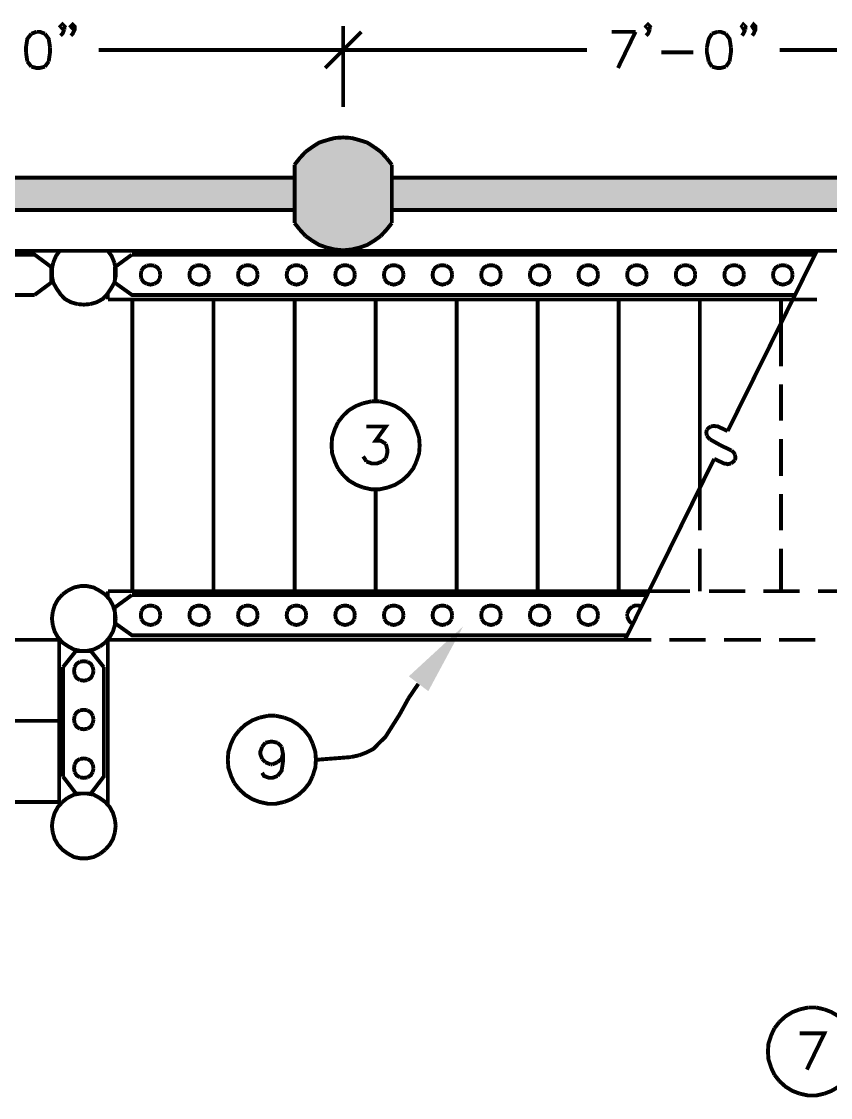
# Model space of a CAD drawing. Header units: millimetres. Extents: x 31 to 857, y 6 to 562.
# Drawn here: x 533.2 to 586, y 356.8 to 427.1 of the extents above; entities that cross this region are included whole.
import ezdxf

# ---------------------------------------------------------------- set-up
doc = ezdxf.new("R2010")
doc.units = ezdxf.units.MM
doc.layers.add('H', color=7, linetype='Continuous')
doc.layers.add('P', color=7, linetype='Continuous')

msp = doc.modelspace()

# ---------------------------------------------------------------- hatches: boundary and pattern name
at = {"layer": 'H', "linetype": 'Continuous'}
for points in [[(553.12, 419.365), (553.808, 419.488), (555.202, 419.365), (553.12, 419.365)], [(555.202, 419.365), (553.808, 419.488), (554.531, 419.488), (555.202, 419.365)], [(551.903, 418.712), (552.485, 419.1), (556.436, 418.712), (551.903, 418.712)], [(552.485, 419.1), (553.12, 419.365), (555.837, 419.1), (552.485, 419.1)], [(556.436, 418.712), (552.485, 419.1), (555.837, 419.1), (556.436, 418.712)], [(555.837, 419.1), (553.12, 419.365), (555.202, 419.365), (555.837, 419.1)], [(551.004, 417.707), (551.392, 418.253), (557.354, 417.707), (551.004, 417.707)], [(551.392, 418.253), (551.903, 418.712), (556.93, 418.253), (551.392, 418.253)], [(557.354, 417.707), (551.392, 418.253), (556.93, 418.253), (557.354, 417.707)], [(556.93, 418.253), (551.903, 418.712), (556.436, 418.712), (556.93, 418.253)], [(551.004, 413.897), (551.004, 417.707), (557.354, 413.897), (551.004, 413.897)], [(557.354, 413.897), (551.004, 417.707), (557.354, 417.707), (557.354, 413.897)], [(519.765, 414.743), (519.765, 416.86), (551.004, 414.743), (519.765, 414.743)], [(551.004, 414.743), (519.765, 416.86), (551.004, 416.86), (551.004, 414.743)], [(557.354, 414.743), (557.354, 416.86), (595.454, 414.743), (557.354, 414.743)], [(595.454, 414.743), (557.354, 416.86), (595.454, 416.86), (595.454, 414.743)], [(551.392, 413.35), (551.004, 413.897), (556.93, 413.35), (551.392, 413.35)], [(556.93, 413.35), (551.004, 413.897), (557.354, 413.897), (556.93, 413.35)], [(551.903, 412.838), (551.392, 413.35), (556.436, 412.838), (551.903, 412.838)], [(556.436, 412.838), (551.392, 413.35), (556.93, 413.35), (556.436, 412.838)], [(552.485, 412.503), (551.903, 412.838), (555.837, 412.503), (552.485, 412.503)], [(555.837, 412.503), (551.903, 412.838), (556.436, 412.838), (555.837, 412.503)], [(553.12, 412.238), (552.485, 412.503), (555.202, 412.238), (553.12, 412.238)], [(555.202, 412.238), (552.485, 412.503), (555.837, 412.503), (555.202, 412.238)], [(553.808, 412.115), (553.12, 412.238), (554.531, 412.115), (553.808, 412.115)], [(554.531, 412.115), (553.12, 412.238), (555.202, 412.238), (554.531, 412.115)], [(559.735, 383.328), (558.465, 384.298), (562.01, 387.562), (559.735, 383.328)]]:
    msp.add_hatch(color=256, dxfattribs=at).paths.add_polyline_path(points)

# ---------------------------------------------------------------- linework, layer by layer
at = {"layer": 'P', "const_width": 0.254}
for points in [[(534.158, 426.385), (533.823, 426.261)], [(534.705, 426.261), (534.37, 426.385), (534.158, 426.385), (534.158, 426.385)], [(535.975, 426.738), (535.852, 426.597), (535.728, 426.738), (535.852, 426.861), (535.975, 426.738)], [(535.975, 426.526), (535.852, 426.261), (535.728, 426.138)], [(535.975, 426.738), (535.975, 426.526)], [(536.646, 426.738), (536.522, 426.597), (536.399, 426.738), (536.522, 426.861), (536.646, 426.738), (536.646, 426.526), (536.522, 426.261), (536.399, 426.138)], [(552.997, 424.021), (555.36, 426.385)], [(555.36, 426.385), (552.997, 424.021)], [(554.179, 421.481), (554.179, 426.773)], [(554.179, 421.481), (554.179, 426.773)], [(571.712, 426.385), (573.264, 426.385)], [(573.264, 426.385), (572.117, 424.021)], [(574.199, 426.738), (574.075, 426.597), (573.952, 426.738), (574.075, 426.861), (574.199, 426.738)], [(574.199, 426.526), (574.075, 426.261), (573.952, 426.138)], [(574.199, 426.738), (574.199, 426.526)], [(578.608, 426.385), (578.256, 426.261)], [(579.155, 426.261), (578.82, 426.385), (578.608, 426.385), (578.608, 426.385)], [(580.425, 426.738), (580.302, 426.597), (580.214, 426.738), (580.302, 426.861), (580.425, 426.738)], [(580.425, 426.526), (580.302, 426.261), (580.214, 426.138)], [(580.425, 426.738), (580.425, 426.526)], [(581.096, 426.738), (580.972, 426.597), (580.884, 426.738), (580.972, 426.861), (581.096, 426.738), (581.096, 426.526), (580.972, 426.261), (580.884, 426.138)], [(533.823, 426.261), (533.559, 425.926), (533.471, 425.379), (533.471, 425.044)], [(535.04, 425.379), (534.952, 425.926), (534.705, 426.261)], [(578.256, 426.261), (578.044, 425.926), (577.921, 425.379)], [(579.49, 425.379), (579.402, 425.926), (579.155, 426.261)], [(533.471, 425.044), (533.559, 424.445)], [(534.952, 424.445), (535.04, 425.044), (535.04, 425.379)], [(555.748, 425.203), (538.215, 425.203)], [(552.573, 425.203), (570.089, 425.203)], [(574.957, 425.044), (577.039, 425.044)], [(577.921, 425.379), (577.921, 425.044), (578.044, 424.445)], [(579.402, 424.445), (579.49, 425.044), (579.49, 425.379)], [(600.198, 425.203), (582.665, 425.203)], [(533.559, 424.445), (533.823, 424.109)], [(534.705, 424.109), (534.952, 424.445)], [(578.044, 424.445), (578.256, 424.109)], [(579.155, 424.109), (579.402, 424.445)], [(533.823, 424.109), (534.158, 424.021), (534.37, 424.021), (534.705, 424.109)], [(578.256, 424.109), (578.608, 424.021), (578.82, 424.021), (579.155, 424.109)], [(553.632, 419.453), (553.12, 419.312)], [(554.725, 419.453), (554.179, 419.488), (553.632, 419.453)], [(555.237, 419.312), (554.725, 419.453)], [(553.12, 419.312), (552.609, 419.153), (552.15, 418.853), (551.727, 418.553)], [(556.207, 418.853), (555.748, 419.153), (555.237, 419.312)], [(556.63, 418.553), (556.207, 418.853)], [(551.727, 418.553), (551.339, 418.13), (551.004, 417.707)], [(557.018, 418.13), (556.63, 418.553)], [(557.354, 417.707), (557.018, 418.13)], [(551.004, 413.897), (551.004, 417.707)], [(557.354, 417.707), (557.354, 413.897)], [(519.765, 416.86), (551.004, 416.86)], [(557.354, 416.86), (595.454, 416.86)], [(519.765, 414.743), (551.004, 414.743)], [(557.354, 414.743), (595.454, 414.743)], [(551.004, 413.897), (551.339, 413.473)], [(556.63, 413.05), (557.018, 413.473), (557.354, 413.897)], [(551.339, 413.473), (551.727, 413.05)], [(551.727, 413.05), (552.15, 412.75)], [(555.237, 412.291), (555.748, 412.468), (556.207, 412.75), (556.63, 413.05)], [(552.15, 412.75), (552.609, 412.468), (553.12, 412.291)], [(538.815, 412.08), (513.415, 412.08)], [(535.129, 411.021), (534.035, 411.833), (514.509, 411.833), (513.415, 411.021), (513.415, 410.016), (514.509, 409.205)], [(535.675, 412.08), (535.428, 411.745), (535.252, 411.321)], [(585.082, 412.08), (538.815, 412.08)], [(539.238, 411.321), (539.062, 411.745), (538.815, 412.08)], [(540.385, 411.833), (539.274, 411.021)], [(584.958, 411.833), (540.385, 411.833)], [(553.12, 412.291), (553.632, 412.168)], [(553.632, 412.168), (554.179, 412.115), (554.725, 412.168)], [(554.725, 412.168), (555.237, 412.291)], [(579.279, 400.315), (585.082, 412.044)], [(585.082, 412.08), (598.629, 412.08)], [(535.129, 410.016), (535.129, 411.021)], [(535.252, 411.321), (535.164, 410.898), (535.164, 410.422), (535.252, 409.998), (535.464, 409.628), (535.728, 409.24), (536.011, 408.94), (536.399, 408.728), (536.822, 408.605)], [(537.669, 408.605), (538.092, 408.728), (538.48, 408.94), (538.762, 409.24), (539.027, 409.628), (539.238, 409.998), (539.327, 410.422), (539.327, 410.898), (539.238, 411.321)], [(539.274, 411.021), (539.274, 409.998)], [(541.355, 411.11), (541.143, 410.986), (541.002, 410.774)], [(541.849, 411.11), (541.602, 411.145), (541.355, 411.11)], [(542.202, 410.774), (542.061, 410.986), (541.849, 411.11)], [(544.53, 411.11), (544.318, 410.986), (544.177, 410.774)], [(545.024, 411.11), (544.777, 411.145), (544.53, 411.11)], [(545.377, 410.774), (545.236, 410.986), (545.024, 411.11)], [(547.705, 411.11), (547.493, 410.986), (547.352, 410.774)], [(548.199, 411.11), (547.952, 411.145), (547.705, 411.11)], [(548.552, 410.774), (548.411, 410.986), (548.199, 411.11)], [(550.88, 411.11), (550.668, 410.986), (550.527, 410.774)], [(551.374, 411.11), (551.127, 411.145), (550.88, 411.11)], [(551.727, 410.774), (551.586, 410.986), (551.374, 411.11)], [(554.055, 411.11), (553.843, 410.986), (553.702, 410.774)], [(554.549, 411.11), (554.302, 411.145), (554.055, 411.11)], [(554.902, 410.774), (554.761, 410.986), (554.549, 411.11)], [(557.23, 411.11), (557.018, 410.986), (556.877, 410.774)], [(557.724, 411.11), (557.477, 411.145), (557.23, 411.11)], [(558.077, 410.774), (557.936, 410.986), (557.724, 411.11)], [(560.405, 411.11), (560.193, 410.986), (560.052, 410.774)], [(560.899, 411.11), (560.652, 411.145), (560.405, 411.11)], [(561.252, 410.774), (561.111, 410.986), (560.899, 411.11)], [(563.58, 411.11), (563.368, 410.986), (563.227, 410.774)], [(564.074, 411.11), (563.827, 411.145), (563.58, 411.11)], [(564.427, 410.774), (564.286, 410.986), (564.074, 411.11)], [(566.755, 411.11), (566.543, 410.986), (566.402, 410.774)], [(567.249, 411.11), (567.002, 411.145), (566.755, 411.11)], [(567.602, 410.774), (567.461, 410.986), (567.249, 411.11)], [(569.93, 411.11), (569.718, 410.986), (569.577, 410.774)], [(570.424, 411.11), (570.177, 411.145), (569.93, 411.11)], [(570.777, 410.774), (570.636, 410.986), (570.424, 411.11)], [(573.105, 411.11), (572.893, 410.986), (572.752, 410.774)], [(573.599, 411.11), (573.352, 411.145), (573.105, 411.11)], [(573.952, 410.774), (573.811, 410.986), (573.599, 411.11)], [(576.28, 411.11), (576.068, 410.986), (575.927, 410.774)], [(576.774, 411.11), (576.527, 411.145), (576.28, 411.11)], [(577.127, 410.774), (576.986, 410.986), (576.774, 411.11)], [(579.455, 411.11), (579.243, 410.986), (579.102, 410.774)], [(579.949, 411.11), (579.702, 411.145), (579.455, 411.11)], [(580.302, 410.774), (580.161, 410.986), (579.949, 411.11)], [(582.63, 411.11), (582.418, 410.986), (582.277, 410.774)], [(583.124, 411.11), (582.877, 411.145), (582.63, 411.11)], [(583.477, 410.774), (583.336, 410.986), (583.124, 411.11)], [(541.002, 410.774), (540.967, 410.51), (541.002, 410.263)], [(541.002, 410.263), (541.143, 410.051), (541.355, 409.928)], [(541.849, 409.928), (542.061, 410.051), (542.202, 410.263)], [(542.237, 410.51), (542.202, 410.774)], [(542.202, 410.263), (542.237, 410.51)], [(542.237, 410.51), (542.237, 410.51)], [(544.177, 410.774), (544.142, 410.51), (544.177, 410.263)], [(544.177, 410.263), (544.318, 410.051), (544.53, 409.928)], [(545.024, 409.928), (545.236, 410.051), (545.377, 410.263)], [(545.412, 410.51), (545.377, 410.774)], [(545.377, 410.263), (545.412, 410.51)], [(545.412, 410.51), (545.412, 410.51)], [(547.352, 410.774), (547.317, 410.51), (547.352, 410.263)], [(547.352, 410.263), (547.493, 410.051), (547.705, 409.928)], [(548.199, 409.928), (548.411, 410.051), (548.552, 410.263)], [(548.587, 410.51), (548.552, 410.774)], [(548.552, 410.263), (548.587, 410.51)], [(548.587, 410.51), (548.587, 410.51)], [(550.527, 410.774), (550.492, 410.51), (550.527, 410.263)], [(550.527, 410.263), (550.668, 410.051), (550.88, 409.928)], [(551.374, 409.928), (551.586, 410.051), (551.727, 410.263)], [(551.762, 410.51), (551.727, 410.774)], [(551.727, 410.263), (551.762, 410.51)], [(551.762, 410.51), (551.762, 410.51)], [(553.702, 410.774), (553.667, 410.51), (553.702, 410.263)], [(553.702, 410.263), (553.843, 410.051), (554.055, 409.928)], [(554.549, 409.928), (554.761, 410.051), (554.902, 410.263)], [(554.937, 410.51), (554.902, 410.774)], [(554.902, 410.263), (554.937, 410.51)], [(554.937, 410.51), (554.937, 410.51)], [(556.877, 410.774), (556.842, 410.51), (556.877, 410.263)], [(556.877, 410.263), (557.018, 410.051), (557.23, 409.928)], [(557.724, 409.928), (557.936, 410.051), (558.077, 410.263)], [(558.112, 410.51), (558.077, 410.774)], [(558.077, 410.263), (558.112, 410.51)], [(558.112, 410.51), (558.112, 410.51)], [(560.052, 410.774), (560.017, 410.51), (560.052, 410.263)], [(560.052, 410.263), (560.193, 410.051), (560.405, 409.928)], [(560.899, 409.928), (561.111, 410.051), (561.252, 410.263)], [(561.287, 410.51), (561.252, 410.774)], [(561.252, 410.263), (561.287, 410.51)], [(561.287, 410.51), (561.287, 410.51)], [(563.227, 410.774), (563.192, 410.51), (563.227, 410.263)], [(563.227, 410.263), (563.368, 410.051), (563.58, 409.928)], [(564.074, 409.928), (564.286, 410.051), (564.427, 410.263)], [(564.462, 410.51), (564.427, 410.774)], [(564.427, 410.263), (564.462, 410.51)], [(564.462, 410.51), (564.462, 410.51)], [(566.402, 410.774), (566.367, 410.51), (566.402, 410.263)], [(566.402, 410.263), (566.543, 410.051), (566.755, 409.928)], [(567.249, 409.928), (567.461, 410.051), (567.602, 410.263)], [(567.637, 410.51), (567.602, 410.774)], [(567.602, 410.263), (567.637, 410.51)], [(567.637, 410.51), (567.637, 410.51)], [(569.577, 410.774), (569.542, 410.51), (569.577, 410.263)], [(569.577, 410.263), (569.718, 410.051), (569.93, 409.928)], [(570.424, 409.928), (570.636, 410.051), (570.777, 410.263)], [(570.812, 410.51), (570.777, 410.774)], [(570.777, 410.263), (570.812, 410.51)], [(570.812, 410.51), (570.812, 410.51)], [(572.752, 410.774), (572.717, 410.51), (572.752, 410.263)], [(572.752, 410.263), (572.893, 410.051), (573.105, 409.928)], [(573.599, 409.928), (573.811, 410.051), (573.952, 410.263)], [(573.987, 410.51), (573.952, 410.774)], [(573.952, 410.263), (573.987, 410.51)], [(573.987, 410.51), (573.987, 410.51)], [(575.927, 410.774), (575.892, 410.51), (575.927, 410.263)], [(575.927, 410.263), (576.068, 410.051), (576.28, 409.928)], [(576.774, 409.928), (576.986, 410.051), (577.127, 410.263)], [(577.162, 410.51), (577.127, 410.774)], [(577.127, 410.263), (577.162, 410.51)], [(577.162, 410.51), (577.162, 410.51)], [(579.102, 410.774), (579.067, 410.51), (579.102, 410.263)], [(579.102, 410.263), (579.243, 410.051), (579.455, 409.928)], [(579.949, 409.928), (580.161, 410.051), (580.302, 410.263)], [(580.337, 410.51), (580.302, 410.774)], [(580.302, 410.263), (580.337, 410.51)], [(580.337, 410.51), (580.337, 410.51)], [(582.277, 410.774), (582.242, 410.51), (582.277, 410.263)], [(582.277, 410.263), (582.418, 410.051), (582.63, 409.928)], [(583.124, 409.928), (583.336, 410.051), (583.477, 410.263)], [(583.512, 410.51), (583.477, 410.774)], [(583.477, 410.263), (583.512, 410.51)], [(583.512, 410.51), (583.512, 410.51)], [(534.035, 409.205), (535.129, 410.016)], [(539.274, 409.998), (540.385, 409.205), (583.636, 409.205)], [(541.355, 409.928), (541.602, 409.875), (541.849, 409.928)], [(544.53, 409.928), (544.777, 409.875), (545.024, 409.928)], [(547.705, 409.928), (547.952, 409.875), (548.199, 409.928)], [(550.88, 409.928), (551.127, 409.875), (551.374, 409.928)], [(554.055, 409.928), (554.302, 409.875), (554.549, 409.928)], [(557.23, 409.928), (557.477, 409.875), (557.724, 409.928)], [(560.405, 409.928), (560.652, 409.875), (560.899, 409.928)], [(563.58, 409.928), (563.827, 409.875), (564.074, 409.928)], [(566.755, 409.928), (567.002, 409.875), (567.249, 409.928)], [(569.93, 409.928), (570.177, 409.875), (570.424, 409.928)], [(573.105, 409.928), (573.352, 409.875), (573.599, 409.928)], [(576.28, 409.928), (576.527, 409.875), (576.774, 409.928)], [(579.455, 409.928), (579.702, 409.875), (579.949, 409.928)], [(582.63, 409.928), (582.877, 409.875), (583.124, 409.928)], [(514.509, 409.205), (534.035, 409.205), (534.035, 409.205)], [(538.815, 409.293), (538.815, 408.905)], [(583.512, 408.905), (538.815, 408.905)], [(540.42, 408.905), (540.42, 389.855)], [(545.712, 408.905), (545.712, 389.855)], [(551.004, 408.905), (551.004, 389.855)], [(556.295, 408.905), (556.295, 402.308)], [(561.587, 408.905), (561.587, 389.855)], [(566.879, 408.905), (566.879, 389.855)], [(572.17, 408.905), (572.17, 389.855)], [(577.462, 408.905), (577.462, 396.593)], [(582.754, 408.905), (582.754, 407.335)], [(583.512, 408.905), (585.117, 408.905)], [(536.822, 408.605), (537.245, 408.57), (537.669, 408.605)], [(582.754, 407.335), (582.754, 404.548)], [(582.754, 403.366), (582.754, 400.985)], [(555.484, 402.131), (555.025, 401.955), (554.549, 401.673), (554.179, 401.32)], [(556.031, 402.255), (555.484, 402.131)], [(556.542, 402.255), (556.031, 402.255)], [(557.089, 402.131), (556.542, 402.255)], [(558.024, 401.673), (557.565, 401.955), (557.089, 402.131)], [(554.179, 401.32), (553.843, 400.897)], [(558.959, 400.438), (558.747, 400.897), (558.412, 401.32), (558.024, 401.673)], [(553.843, 400.897), (553.632, 400.438), (553.455, 399.891), (553.42, 399.38), (553.455, 398.868), (553.632, 398.321), (553.843, 397.863)], [(555.696, 400.614), (556.966, 400.614), (556.295, 399.68), (556.63, 399.68), (556.842, 399.556)], [(559.17, 399.38), (559.135, 399.891), (558.959, 400.438)], [(577.921, 400.403), (577.885, 400.226), (577.921, 400.015)], [(578.185, 400.614), (578.044, 400.526), (577.921, 400.403)], [(578.556, 400.614), (578.397, 400.65), (578.185, 400.614)], [(579.279, 400.315), (578.556, 400.65)], [(577.921, 400.015), (578.009, 399.891), (578.132, 399.768)], [(578.132, 399.768), (578.82, 399.38)], [(582.754, 399.803), (582.754, 397.387)], [(556.842, 399.556), (556.966, 399.468)], [(556.966, 399.468), (557.054, 399.133), (557.054, 398.868), (556.966, 398.533)], [(558.959, 398.321), (559.135, 398.868), (559.17, 399.38), (559.17, 399.38)], [(578.82, 399.38), (579.526, 399.045)], [(579.755, 398.78), (579.667, 398.921), (579.543, 399.045)], [(555.625, 398.445), (555.484, 398.657)], [(555.696, 398.321), (555.625, 398.445)], [(556.719, 398.321), (556.383, 398.198), (556.048, 398.198), (555.696, 398.321)], [(556.966, 398.533), (556.719, 398.321)], [(558.024, 397.087), (558.412, 397.439), (558.747, 397.863), (558.959, 398.321)], [(572.558, 386.644), (578.397, 398.498)], [(578.397, 398.498), (579.12, 398.163)], [(579.49, 398.198), (579.614, 398.286), (579.755, 398.41)], [(579.755, 398.41), (579.79, 398.568), (579.755, 398.78)], [(553.843, 397.863), (554.179, 397.439)], [(579.12, 398.198), (579.279, 398.145), (579.49, 398.198)], [(554.179, 397.439), (554.549, 397.087), (555.025, 396.804), (555.484, 396.628)], [(557.089, 396.628), (557.565, 396.804), (558.024, 397.087)], [(555.484, 396.628), (556.031, 396.505), (556.542, 396.505), (557.089, 396.628)], [(556.295, 396.505), (556.295, 389.855)], [(577.462, 396.593), (577.462, 393.841)], [(582.754, 396.205), (582.754, 393.841)], [(577.462, 392.642), (577.462, 389.855)], [(582.754, 392.642), (582.754, 389.855)], [(536.187, 389.89), (535.852, 389.643)], [(539.274, 388.497), (539.15, 388.92), (538.939, 389.308), (538.639, 389.643), (538.268, 389.89), (537.88, 390.102), (537.457, 390.19), (537.034, 390.19), (536.61, 390.102), (536.187, 389.89)], [(574.111, 389.855), (538.815, 389.855)], [(538.815, 389.52), (538.815, 389.855)], [(574.111, 389.855), (576.827, 389.855)], [(578.062, 389.855), (580.425, 389.855)], [(581.607, 389.855), (583.988, 389.855)], [(585.17, 389.855), (587.587, 389.855)], [(535.852, 389.643), (535.552, 389.308), (535.34, 388.92), (535.217, 388.497)], [(539.274, 388.796), (540.385, 389.608)], [(540.385, 389.608), (573.987, 389.608)], [(535.217, 388.497), (535.164, 388.073), (535.217, 387.65)], [(539.274, 387.773), (539.274, 388.796)], [(539.327, 388.073), (539.274, 388.497)], [(541.002, 388.549), (540.967, 388.285), (541.002, 388.038)], [(541.355, 388.885), (541.143, 388.761), (541.002, 388.549)], [(541.849, 388.885), (541.602, 388.92), (541.355, 388.885)], [(542.202, 388.549), (542.061, 388.761), (541.849, 388.885)], [(542.237, 388.285), (542.202, 388.549)], [(544.177, 388.549), (544.142, 388.285), (544.177, 388.038)], [(544.53, 388.885), (544.318, 388.761), (544.177, 388.549)], [(545.024, 388.885), (544.777, 388.92), (544.53, 388.885)], [(545.377, 388.549), (545.236, 388.761), (545.024, 388.885)], [(545.412, 388.285), (545.377, 388.549)], [(547.352, 388.549), (547.317, 388.285), (547.352, 388.038)], [(547.705, 388.885), (547.493, 388.761), (547.352, 388.549)], [(548.199, 388.885), (547.952, 388.92), (547.705, 388.885)], [(548.552, 388.549), (548.411, 388.761), (548.199, 388.885)], [(548.587, 388.285), (548.552, 388.549)], [(550.527, 388.549), (550.492, 388.285), (550.527, 388.038)], [(550.88, 388.885), (550.668, 388.761), (550.527, 388.549)], [(551.374, 388.885), (551.127, 388.92), (550.88, 388.885)], [(551.727, 388.549), (551.586, 388.761), (551.374, 388.885)], [(551.762, 388.285), (551.727, 388.549)], [(553.702, 388.549), (553.667, 388.285), (553.702, 388.038)], [(554.055, 388.885), (553.843, 388.761), (553.702, 388.549)], [(554.549, 388.885), (554.302, 388.92), (554.055, 388.885)], [(554.902, 388.549), (554.761, 388.761), (554.549, 388.885)], [(554.937, 388.285), (554.902, 388.549)], [(556.877, 388.549), (556.842, 388.285), (556.877, 388.038)], [(557.23, 388.885), (557.018, 388.761), (556.877, 388.549)], [(557.724, 388.885), (557.477, 388.92), (557.23, 388.885)], [(558.077, 388.549), (557.936, 388.761), (557.724, 388.885)], [(558.112, 388.285), (558.077, 388.549)], [(560.052, 388.549), (560.017, 388.285), (560.052, 388.038)], [(560.405, 388.885), (560.193, 388.761), (560.052, 388.549)], [(560.899, 388.885), (560.652, 388.92), (560.405, 388.885)], [(561.252, 388.549), (561.111, 388.761), (560.899, 388.885)], [(561.287, 388.285), (561.252, 388.549)], [(563.227, 388.549), (563.192, 388.285), (563.227, 388.038)], [(563.58, 388.885), (563.368, 388.761), (563.227, 388.549)], [(564.074, 388.885), (563.827, 388.92), (563.58, 388.885)], [(564.427, 388.549), (564.286, 388.761), (564.074, 388.885)], [(564.462, 388.285), (564.427, 388.549)], [(566.402, 388.549), (566.367, 388.285), (566.402, 388.038)], [(566.755, 388.885), (566.543, 388.761), (566.402, 388.549)], [(567.249, 388.885), (567.002, 388.92), (566.755, 388.885)], [(567.602, 388.549), (567.461, 388.761), (567.249, 388.885)], [(567.637, 388.285), (567.602, 388.549)], [(569.577, 388.549), (569.542, 388.285), (569.577, 388.038)], [(569.93, 388.885), (569.718, 388.761), (569.577, 388.549)], [(570.424, 388.885), (570.177, 388.92), (569.93, 388.885)], [(570.777, 388.549), (570.636, 388.761), (570.424, 388.885)], [(570.812, 388.285), (570.777, 388.549)], [(573.052, 388.849), (572.893, 388.708), (572.805, 388.585), (572.717, 388.373)], [(573.617, 388.885), (573.44, 388.92), (573.229, 388.92), (573.052, 388.849)], [(539.274, 387.65), (539.327, 388.073)], [(572.682, 386.98), (540.385, 386.98), (539.274, 387.773)], [(539.327, 388.073), (539.327, 388.073)], [(541.002, 388.038), (541.143, 387.826), (541.355, 387.703)], [(541.849, 387.703), (542.061, 387.826), (542.202, 388.038)], [(542.202, 388.038), (542.237, 388.285)], [(542.237, 388.285), (542.237, 388.285)], [(544.177, 388.038), (544.318, 387.826), (544.53, 387.703)], [(545.024, 387.703), (545.236, 387.826), (545.377, 388.038)], [(545.377, 388.038), (545.412, 388.285)], [(545.412, 388.285), (545.412, 388.285)], [(547.352, 388.038), (547.493, 387.826), (547.705, 387.703)], [(548.199, 387.703), (548.411, 387.826), (548.552, 388.038)], [(548.552, 388.038), (548.587, 388.285)], [(548.587, 388.285), (548.587, 388.285)], [(550.527, 388.038), (550.668, 387.826), (550.88, 387.703)], [(551.374, 387.703), (551.586, 387.826), (551.727, 388.038)], [(551.727, 388.038), (551.762, 388.285)], [(551.762, 388.285), (551.762, 388.285)], [(553.702, 388.038), (553.843, 387.826), (554.055, 387.703)], [(554.549, 387.703), (554.761, 387.826), (554.902, 388.038)], [(554.902, 388.038), (554.937, 388.285)], [(554.937, 388.285), (554.937, 388.285)], [(556.877, 388.038), (557.018, 387.826), (557.23, 387.703)], [(557.724, 387.703), (557.936, 387.826), (558.077, 388.038)], [(558.077, 388.038), (558.112, 388.285)], [(558.112, 388.285), (558.112, 388.285)], [(560.052, 388.038), (560.193, 387.826), (560.405, 387.703)], [(560.899, 387.703), (561.111, 387.826), (561.252, 388.038)], [(561.252, 388.038), (561.287, 388.285)], [(561.287, 388.285), (561.287, 388.285)], [(563.227, 388.038), (563.368, 387.826), (563.58, 387.703)], [(564.074, 387.703), (564.286, 387.826), (564.427, 388.038)], [(564.427, 388.038), (564.462, 388.285)], [(564.462, 388.285), (564.462, 388.285)], [(566.402, 388.038), (566.543, 387.826), (566.755, 387.703)], [(567.249, 387.703), (567.461, 387.826), (567.602, 388.038)], [(567.602, 388.038), (567.637, 388.285)], [(567.637, 388.285), (567.637, 388.285)], [(569.577, 388.038), (569.718, 387.826), (569.93, 387.703)], [(570.424, 387.703), (570.636, 387.826), (570.777, 388.038)], [(570.777, 388.038), (570.812, 388.285)], [(570.812, 388.285), (570.812, 388.285)], [(572.717, 388.373), (572.717, 388.214)], [(572.717, 388.214), (572.805, 388.003), (572.893, 387.862), (573.052, 387.738)], [(535.217, 387.65), (535.34, 387.227), (535.552, 386.856), (535.852, 386.503), (536.222, 386.256), (536.61, 386.045), (537.034, 385.957), (537.457, 385.957), (537.88, 386.045), (538.304, 386.256)], [(538.639, 386.503), (538.939, 386.856), (539.15, 387.227), (539.274, 387.65)], [(541.355, 387.703), (541.602, 387.65), (541.849, 387.703)], [(544.53, 387.703), (544.777, 387.65), (545.024, 387.703)], [(547.705, 387.703), (547.952, 387.65), (548.199, 387.703)], [(550.88, 387.703), (551.127, 387.65), (551.374, 387.703)], [(554.055, 387.703), (554.302, 387.65), (554.549, 387.703)], [(557.23, 387.703), (557.477, 387.65), (557.724, 387.703)], [(560.405, 387.703), (560.652, 387.65), (560.899, 387.703)], [(563.58, 387.703), (563.827, 387.65), (564.074, 387.703)], [(566.755, 387.703), (567.002, 387.65), (567.249, 387.703)], [(569.93, 387.703), (570.177, 387.65), (570.424, 387.703)], [(535.64, 386.68), (513.415, 386.68)], [(535.64, 375.938), (535.64, 386.68)], [(538.304, 386.256), (538.639, 386.503)], [(572.558, 386.68), (538.815, 386.68)], [(538.815, 375.938), (538.815, 386.68)], [(574.287, 386.68), (572.558, 386.68)], [(577.85, 386.68), (575.469, 386.68)], [(581.448, 386.68), (579.032, 386.68)], [(584.994, 386.68), (582.63, 386.68)], [(536.734, 385.957), (535.887, 384.898)], [(537.704, 385.957), (536.734, 385.957)], [(538.551, 384.898), (537.704, 385.957)], [(536.981, 385.251), (536.769, 385.11), (536.646, 384.898)], [(537.492, 385.251), (537.245, 385.286), (536.981, 385.251)], [(537.827, 384.898), (537.704, 385.11), (537.492, 385.251)], [(535.887, 384.898), (535.887, 377.754)], [(536.646, 384.898), (536.61, 384.651), (536.646, 384.404)], [(536.646, 384.404), (536.769, 384.193), (536.981, 384.052)], [(537.492, 384.052), (537.704, 384.193), (537.827, 384.404)], [(537.704, 376.643), (538.551, 377.754), (538.551, 384.898)], [(537.88, 384.651), (537.827, 384.898)], [(537.827, 384.404), (537.88, 384.651)], [(537.88, 384.651), (537.88, 384.651)], [(538.551, 384.898), (538.551, 384.898)], [(536.981, 384.052), (537.245, 384.016), (537.492, 384.052)], [(559.082, 383.805), (558.447, 382.87)], [(558.447, 382.87), (557.865, 381.811), (557.23, 380.806), (556.93, 380.33), (556.542, 379.959), (556.172, 379.571), (555.696, 379.324), (555.237, 379.148)], [(537.492, 382.076), (537.245, 382.111), (536.981, 382.076)], [(536.646, 381.723), (536.61, 381.476), (536.646, 381.229)], [(536.981, 382.076), (536.769, 381.935), (536.646, 381.723)], [(537.827, 381.723), (537.704, 381.935), (537.492, 382.076)], [(537.88, 381.476), (537.827, 381.723)], [(537.827, 381.229), (537.88, 381.476)], [(537.88, 381.476), (537.88, 381.476)], [(548.711, 381.6), (548.252, 381.423), (547.793, 381.141), (547.405, 380.788)], [(549.275, 381.723), (548.711, 381.6)], [(549.769, 381.723), (549.275, 381.723)], [(550.333, 381.6), (549.769, 381.723)], [(551.251, 381.141), (550.792, 381.423), (550.333, 381.6)], [(535.64, 381.388), (516.59, 381.388)], [(536.646, 381.229), (536.769, 381.018), (536.981, 380.877)], [(536.981, 380.877), (537.245, 380.841), (537.492, 380.877)], [(537.492, 380.877), (537.704, 381.018), (537.827, 381.229)], [(547.405, 380.788), (547.07, 380.365)], [(552.185, 379.906), (551.974, 380.365), (551.639, 380.788), (551.251, 381.141)], [(547.07, 380.365), (546.858, 379.906), (546.682, 379.36), (546.647, 378.848), (546.682, 378.337), (546.858, 377.79), (547.07, 377.331)], [(549.099, 379.959), (549.434, 380.03), (549.557, 380.03), (549.892, 379.959)], [(548.887, 378.901), (548.763, 379.236), (548.763, 379.36), (548.887, 379.695)], [(548.887, 379.695), (549.099, 379.959)], [(549.892, 379.959), (550.157, 379.695)], [(550.157, 379.695), (550.245, 379.236), (550.245, 378.689)], [(552.397, 378.848), (552.362, 379.36), (552.185, 379.906)], [(536.981, 378.901), (536.769, 378.76), (536.646, 378.548)], [(537.492, 378.901), (537.245, 378.936), (536.981, 378.901)], [(537.827, 378.548), (537.704, 378.76), (537.492, 378.901)], [(549.099, 378.689), (548.887, 378.901)], [(549.434, 378.548), (549.099, 378.689)], [(549.892, 378.689), (549.557, 378.548)], [(550.157, 378.901), (549.892, 378.689)], [(550.245, 378.689), (550.157, 378.125), (549.892, 377.79)], [(550.245, 379.236), (550.157, 378.901)], [(552.185, 377.79), (552.362, 378.337), (552.397, 378.848), (552.397, 378.848)], [(554.69, 379.024), (552.45, 378.848)], [(555.237, 379.148), (554.69, 379.024)], [(536.646, 378.548), (536.61, 378.301), (536.646, 378.054)], [(536.646, 378.054), (536.769, 377.843), (536.981, 377.702)], [(537.492, 377.702), (537.704, 377.843), (537.827, 378.054)], [(537.88, 378.301), (537.827, 378.548)], [(537.827, 378.054), (537.88, 378.301)], [(537.88, 378.301), (537.88, 378.301)], [(549.892, 377.79), (549.557, 377.666), (549.346, 377.666), (549.01, 377.79), (548.887, 378.001)], [(549.557, 378.548), (549.434, 378.548)], [(535.887, 377.754), (536.734, 376.643)], [(536.981, 377.702), (537.245, 377.666), (537.492, 377.702)], [(547.07, 377.331), (547.405, 376.908)], [(551.251, 376.555), (551.639, 376.908), (551.974, 377.331), (552.185, 377.79)], [(539.274, 374.95), (539.15, 375.373), (538.939, 375.761), (538.639, 376.096), (538.268, 376.361), (537.88, 376.573), (537.457, 376.643), (537.034, 376.643), (536.61, 376.573), (536.187, 376.361)], [(536.734, 376.643), (537.704, 376.643)], [(547.405, 376.908), (547.793, 376.555), (548.252, 376.273), (548.711, 376.096)], [(550.333, 376.096), (550.792, 376.273), (551.251, 376.555)], [(535.64, 376.096), (516.59, 376.096)], [(535.852, 376.096), (535.552, 375.761), (535.34, 375.373), (535.217, 374.95)], [(536.187, 376.361), (535.852, 376.096)], [(548.711, 376.096), (549.275, 375.973), (549.769, 375.973), (550.333, 376.096)], [(535.217, 374.95), (535.164, 374.527), (535.217, 374.103)], [(539.327, 374.527), (539.274, 374.95)], [(539.274, 374.103), (539.327, 374.527)], [(539.327, 374.527), (539.327, 374.527)], [(535.217, 374.103), (535.34, 373.68), (535.552, 373.309), (535.852, 372.974), (536.222, 372.71), (536.61, 372.498), (537.034, 372.41), (537.457, 372.41), (537.88, 372.498), (538.304, 372.71)], [(538.639, 372.974), (538.939, 373.309), (539.15, 373.68), (539.274, 374.103)], [(538.304, 372.71), (538.639, 372.974)], [(583.988, 362.55), (583.512, 362.373), (583.053, 362.091), (582.665, 361.738)], [(584.535, 362.673), (583.988, 362.55)], [(585.047, 362.673), (584.535, 362.673)], [(585.593, 362.55), (585.047, 362.673)], [(586.528, 362.091), (586.052, 362.373), (585.593, 362.55)], [(582.665, 361.738), (582.33, 361.315)], [(582.33, 361.315), (582.119, 360.856), (581.942, 360.31), (581.907, 359.798), (581.942, 359.287), (582.119, 358.74), (582.33, 358.281)], [(583.971, 360.98), (585.593, 360.98), (584.447, 358.616)], [(582.33, 358.281), (582.665, 357.858)], [(582.665, 357.858), (583.053, 357.505), (583.512, 357.223), (583.988, 357.046)], [(585.593, 357.046), (586.052, 357.223), (586.528, 357.505)], [(583.988, 357.046), (584.535, 356.923), (585.047, 356.923), (585.593, 357.046)]]:
    msp.add_lwpolyline(points, dxfattribs=at)

doc.saveas('drawing.dxf')
